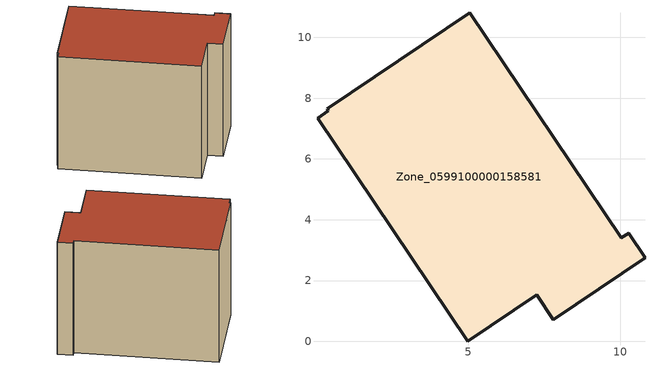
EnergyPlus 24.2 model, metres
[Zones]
Zone_0599100000158581
 floor ground (C_G): 10.82,2.75 7.8,0.71 7.25,1.53 4.99,0 0.04,7.35 0.4,7.58 0.36,7.65 5.04,10.81 10.04,3.41 10.28,3.56 z0
 wall outside (C_F): 7.8,0.71 10.82,2.75 10.28,3.56 10.04,3.41 5.04,10.81 0.36,7.65 0.4,7.58 0.04,7.35 4.99,0 7.25,1.53 7.8,0.71 z0:7.95
 roof outside (C_R): 0.4,7.58 0.04,7.35 4.99,0 7.25,1.53 7.8,0.71 10.82,2.75 10.28,3.56 10.04,3.41 5.04,10.81 0.36,7.65 z7.95
[BUILDING]
Pand.0599100000158581: North Axis=0; Terrain=City; Loads Convergence Tolerance Value=0.04; Temperature Convergence Tolerance Value=0.4; Solar Distribution=FullExterior; Maximum Number of Warmup Days=25; Minimum Number of Warmup Days=1
[Site:Location]
Rotterdam.The.Hague.AP_ZH_NLD Design_Conditions: Latitude=51.96; Longitude=4.45; Time Zone=1; Elevation=-4.5
[SITE:GROUNDTEMPERATURE:BUILDINGSURFACE]
18, 18, 18, 18, 18, 18, 18, 18, 18, 18, 18, 18
[MATERIAL] Thermal Absorptance=0.9; Solar Absorptance=0.7; Visible Absorptance=0.7
Name | Roughness | Thickness | Conductivity | Density | Specific Heat
G.TI.1965-1974 | MediumSmooth | 0.15 | 0.882353 | 540 | 1210
F.TI.1965-1974 | Rough | 0.3 | 0.697674 | 1920 | 840
R.TI.1965-1974 | MediumRough | 0.2 | 0.232558 | 1500 | 1000
[CONSTRUCTION]
C_G: G.TI.1965-1974
C_F: F.TI.1965-1974
C_R: R.TI.1965-1974
[ZONE]
Zone_0599100000158581: Type=1; Multiplier=1; Ceiling Height=Autocalculate; Volume=Autocalculate; Floor Area=autocalculate; Part of Total Floor Area=Yes
[ZONEINFILTRATION:DESIGNFLOWRATE]
Infil_Zone_0599100000158581: Zone or ZoneList or Space or SpaceList=Zone_0599100000158581; Schedule=AlwaysOn; Design Flow Rate Calculation Method=Flow/Area; Flow Rate per Floor Area=0.003; Constant Term Coefficient=1; Temperature Term Coefficient=0; Velocity Term Coefficient=0; Velocity Squared Term Coefficient=0
[HVACTEMPLATE:ZONE:IDEALLOADSAIRSYSTEM]
Zone_0599100000158581: Maximum Heating Supply Air Temperature=50; Minimum Cooling Supply Air Temperature=13; Maximum Heating Supply Air Humidity Ratio=0.0156; Minimum Cooling Supply Air Humidity Ratio=0.0077; Heating Limit=NoLimit; Cooling Limit=NoLimit; Dehumidification Control Type=ConstantSensibleHeatRatio; Cooling Sensible Heat Ratio=0.7; Dehumidification Setpoint=60; Humidification Control Type=None; Humidification Setpoint=30; Outdoor Air Method=None; Outdoor Air Flow Rate per Person=0.00944; Outdoor Air Flow Rate per Zone Floor Area=0; Outdoor Air Flow Rate per Zone=0; Demand Controlled Ventilation Type=None; Outdoor Air Economizer Type=NoEconomizer; Heat Recovery Type=None; Sensible Heat Recovery Effectiveness=0.7; Latent Heat Recovery Effectiveness=0.65
[ZONECONTROL:THERMOSTAT]
ThermostatControl_Zone_0599100000158581: Zone or ZoneList=Zone_0599100000158581; Control Type Schedule=DualSetpointControlType; Control 1=Thermostat_Zone_0599100000158581; Temperature Difference Between Cutout And Setpoint=0
[THERMOSTATSETPOINT:DUALSETPOINT]
Thermostat_Zone_0599100000158581: Heating Setpoint Temperature Schedule=HeatingSetpoint_Zone_0599100000158581; Cooling Setpoint Temperature Schedule=CoolingSetpoint_Zone_0599100000158581
[SCHEDULE:COMPACT]
HeatingSetpoint_Zone_0599100000158581: Through: 12/31, For: AllDays, Until: 24:00, 21
CoolingSetpoint_Zone_0599100000158581: Through: 12/31, For: AllDays, Until: 24:00, 24
DualSetpointControlType: Through: 12/31, For: AllDays, Until: 24:00, 4
AlwaysOn: Through: 12/31, For: AllDays, Until: 24:00, 1
